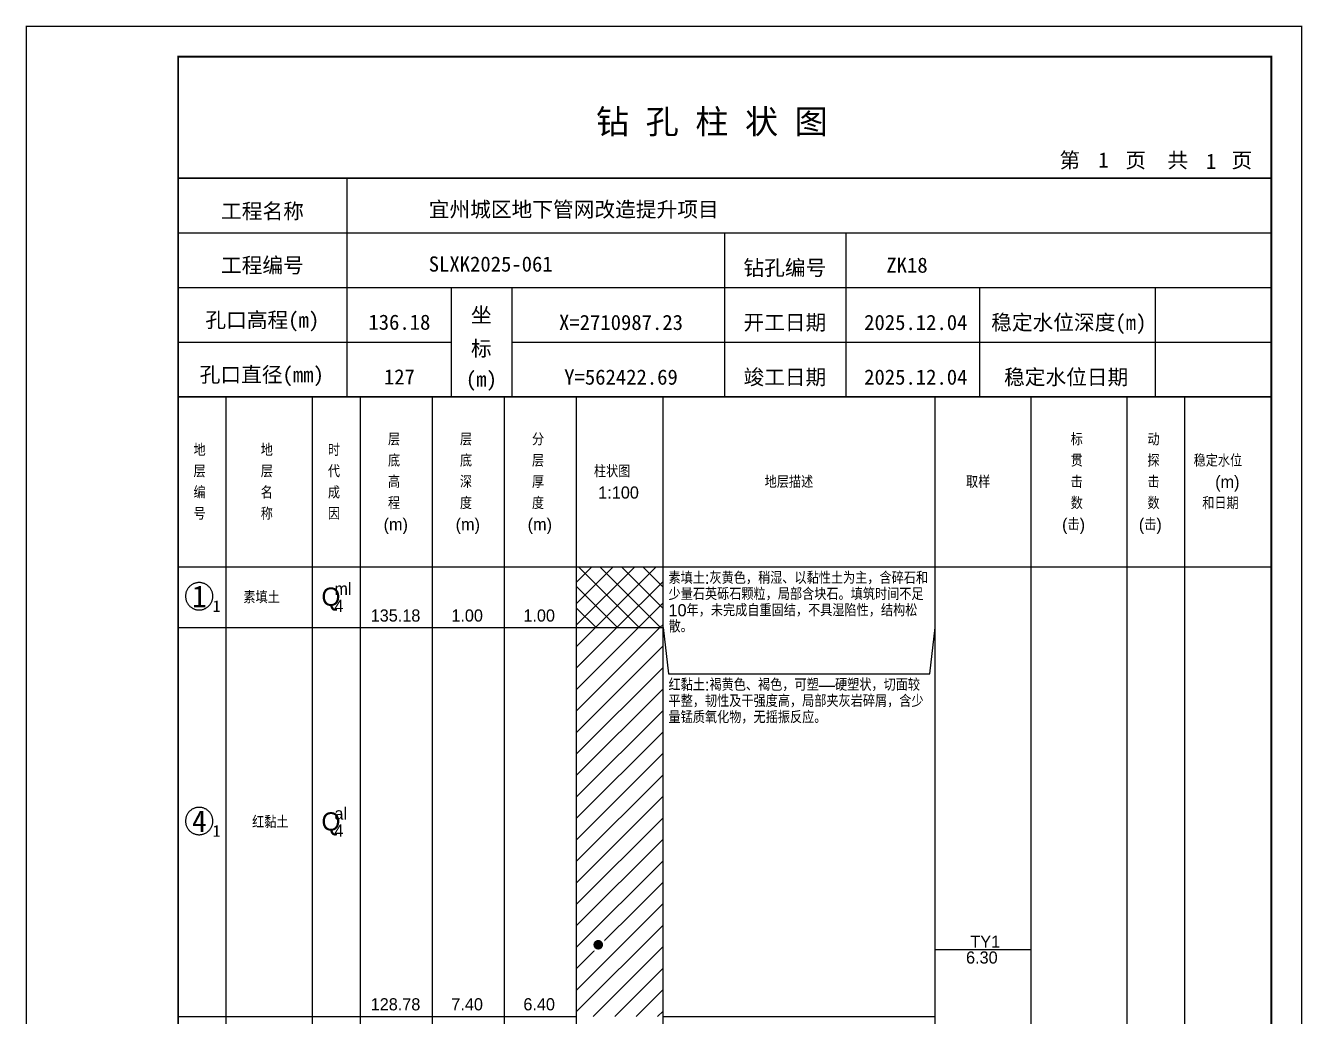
# Model space of a CAD drawing. Header units: millimetres. Extents: x 12489 to 89920, y 4630 to 4927.
# Drawn here: x 42189.3 to 42399.6, y 4763.7 to 4926.8 of the extents above; entities that cross this region are included whole.
import ezdxf
from ezdxf.enums import TextEntityAlignment as Align

# ---------------------------------------------------------------- set-up
doc = ezdxf.new("R2010")
doc.units = ezdxf.units.MM
doc.layers.add('GICAD_QUYANG', color=7, linetype='Continuous')
doc.layers.add('ZZT_TC', color=7, linetype='Continuous')
doc.styles.add('成果图图块', font='', dxfattribs={"height": 2.5})
doc.styles.add('成果图模板', font='')
doc.styles.add('成果图模板标题', font='simhei.ttf')
doc.styles.add('成果图表体', font='Comfont.shx', dxfattribs={"height": 2, "bigfont": 'Hztxt12a.shx'})
doc.styles.get('成果图图块').set_extended_font_data('FangSong_GB2312')
doc.styles.get('成果图模板').set_extended_font_data('FangSong_GB2312')

# ---------------------------------------------------------------- blocks, each defined once
blk = doc.blocks.new('DCBH-1-1-1239', base_point=(0.3, -0.11))
at = {"layer": 'ZZT_TC', "color": 7}
blk.add_polyline3d([(-0.19, 2.31, 0), (-0.3, 2.31, 0), (-0.41, 2.3, 0), (-0.52, 2.29, 0), (-0.63, 2.27, 0), (-0.73, 2.24, 0), (-0.84, 2.21, 0), (-0.95, 2.18, 0), (-1.05, 2.14, 0), (-1.15, 2.09, 0), (-1.25, 2.04, 0), (-1.35, 1.99, 0), (-1.44, 1.93, 0), (-1.53, 1.87, 0), (-1.62, 1.8, 0), (-1.7, 1.73, 0), (-1.78, 1.65, 0), (-1.86, 1.57, 0), (-1.93, 1.49, 0), (-2, 1.4, 0), (-2.06, 1.31, 0), (-2.12, 1.22, 0), (-2.17, 1.12, 0), (-2.22, 1.02, 0), (-2.27, 0.92, 0), (-2.31, 0.82, 0), (-2.34, 0.71, 0), (-2.37, 0.61, 0), (-2.4, 0.5, 0), (-2.41, 0.39, 0), (-2.43, 0.28, 0), (-2.44, 0.17, 0), (-2.44, 0.06, 0), (-2.44, -0.05, 0), (-2.43, -0.16, 0), (-2.41, -0.27, 0), (-2.4, -0.38, 0), (-2.37, -0.49, 0), (-2.34, -0.6, 0), (-2.31, -0.7, 0), (-2.27, -0.8, 0), (-2.22, -0.9, 0), (-2.17, -1, 0), (-2.12, -1.1, 0), (-2.06, -1.19, 0), (-2, -1.28, 0), (-1.93, -1.37, 0), (-1.86, -1.45, 0), (-1.78, -1.53, 0), (-1.7, -1.61, 0), (-1.62, -1.68, 0), (-1.53, -1.75, 0), (-1.44, -1.81, 0), (-1.35, -1.87, 0), (-1.25, -1.93, 0), (-1.15, -1.98, 0), (-1.05, -2.02, 0), (-0.95, -2.06, 0), (-0.84, -2.1, 0), (-0.73, -2.13, 0), (-0.63, -2.15, 0), (-0.52, -2.17, 0), (-0.41, -2.18, 0), (-0.3, -2.19, 0), (-0.19, -2.19, 0), (-0.08, -2.19, 0), (0.03, -2.18, 0), (0.14, -2.17, 0), (0.25, -2.15, 0), (0.36, -2.13, 0), (0.47, -2.1, 0), (0.57, -2.06, 0), (0.67, -2.02, 0), (0.77, -1.98, 0), (0.87, -1.93, 0), (0.97, -1.87, 0), (1.06, -1.81, 0), (1.15, -1.75, 0), (1.24, -1.68, 0), (1.32, -1.61, 0), (1.4, -1.53, 0), (1.48, -1.45, 0), (1.55, -1.37, 0), (1.62, -1.28, 0), (1.68, -1.19, 0), (1.74, -1.1, 0), (1.8, -1, 0), (1.85, -0.9, 0), (1.89, -0.8, 0), (1.93, -0.7, 0), (1.97, -0.6, 0), (2, -0.49, 0), (2.02, -0.38, 0), (2.04, -0.27, 0), (2.05, -0.16, 0), (2.06, -0.05, 0), (2.06, 0.06, 0), (2.06, 0.17, 0), (2.05, 0.28, 0), (2.04, 0.39, 0), (2.02, 0.5, 0), (2, 0.61, 0), (1.97, 0.71, 0), (1.93, 0.82, 0), (1.89, 0.92, 0), (1.85, 1.02, 0), (1.8, 1.12, 0), (1.74, 1.22, 0), (1.68, 1.31, 0), (1.62, 1.4, 0), (1.55, 1.49, 0), (1.48, 1.57, 0), (1.4, 1.65, 0), (1.32, 1.73, 0), (1.24, 1.8, 0), (1.15, 1.87, 0), (1.06, 1.93, 0), (0.97, 1.99, 0), (0.87, 2.04, 0), (0.77, 2.09, 0), (0.67, 2.14, 0), (0.57, 2.18, 0), (0.47, 2.21, 0), (0.36, 2.24, 0), (0.25, 2.27, 0), (0.14, 2.29, 0), (0.03, 2.3, 0), (-0.08, 2.31, 0), (-0.19, 2.31, 0)], dxfattribs=at)
at = {"style": '成果图图块'}
blk.add_text('1', height=3.57, dxfattribs=at).set_placement((-0.16, -1.74), align=Align.CENTER)
blk.add_text('1', height=1.91, dxfattribs=at).set_placement((2.03, -2.53))
blk = doc.blocks.new('DCBH-1-1-1240', base_point=(0.3, -0.11))
at = {"layer": 'ZZT_TC', "color": 7}
blk.add_polyline3d([(-0.19, 2.31, 0), (-0.3, 2.31, 0), (-0.41, 2.3, 0), (-0.52, 2.29, 0), (-0.63, 2.27, 0), (-0.73, 2.24, 0), (-0.84, 2.21, 0), (-0.95, 2.18, 0), (-1.05, 2.14, 0), (-1.15, 2.09, 0), (-1.25, 2.04, 0), (-1.35, 1.99, 0), (-1.44, 1.93, 0), (-1.53, 1.87, 0), (-1.62, 1.8, 0), (-1.7, 1.73, 0), (-1.78, 1.65, 0), (-1.86, 1.57, 0), (-1.93, 1.49, 0), (-2, 1.4, 0), (-2.06, 1.31, 0), (-2.12, 1.22, 0), (-2.17, 1.12, 0), (-2.22, 1.02, 0), (-2.27, 0.92, 0), (-2.31, 0.82, 0), (-2.34, 0.71, 0), (-2.37, 0.61, 0), (-2.4, 0.5, 0), (-2.41, 0.39, 0), (-2.43, 0.28, 0), (-2.44, 0.17, 0), (-2.44, 0.06, 0), (-2.44, -0.05, 0), (-2.43, -0.16, 0), (-2.41, -0.27, 0), (-2.4, -0.38, 0), (-2.37, -0.49, 0), (-2.34, -0.6, 0), (-2.31, -0.7, 0), (-2.27, -0.8, 0), (-2.22, -0.9, 0), (-2.17, -1, 0), (-2.12, -1.1, 0), (-2.06, -1.19, 0), (-2, -1.28, 0), (-1.93, -1.37, 0), (-1.86, -1.45, 0), (-1.78, -1.53, 0), (-1.7, -1.61, 0), (-1.62, -1.68, 0), (-1.53, -1.75, 0), (-1.44, -1.81, 0), (-1.35, -1.87, 0), (-1.25, -1.93, 0), (-1.15, -1.98, 0), (-1.05, -2.02, 0), (-0.95, -2.06, 0), (-0.84, -2.1, 0), (-0.73, -2.13, 0), (-0.63, -2.15, 0), (-0.52, -2.17, 0), (-0.41, -2.18, 0), (-0.3, -2.19, 0), (-0.19, -2.19, 0), (-0.08, -2.19, 0), (0.03, -2.18, 0), (0.14, -2.17, 0), (0.25, -2.15, 0), (0.36, -2.13, 0), (0.47, -2.1, 0), (0.57, -2.06, 0), (0.67, -2.02, 0), (0.77, -1.98, 0), (0.87, -1.93, 0), (0.97, -1.87, 0), (1.06, -1.81, 0), (1.15, -1.75, 0), (1.24, -1.68, 0), (1.32, -1.61, 0), (1.4, -1.53, 0), (1.48, -1.45, 0), (1.55, -1.37, 0), (1.62, -1.28, 0), (1.68, -1.19, 0), (1.74, -1.1, 0), (1.8, -1, 0), (1.85, -0.9, 0), (1.89, -0.8, 0), (1.93, -0.7, 0), (1.97, -0.6, 0), (2, -0.49, 0), (2.02, -0.38, 0), (2.04, -0.27, 0), (2.05, -0.16, 0), (2.06, -0.05, 0), (2.06, 0.06, 0), (2.06, 0.17, 0), (2.05, 0.28, 0), (2.04, 0.39, 0), (2.02, 0.5, 0), (2, 0.61, 0), (1.97, 0.71, 0), (1.93, 0.82, 0), (1.89, 0.92, 0), (1.85, 1.02, 0), (1.8, 1.12, 0), (1.74, 1.22, 0), (1.68, 1.31, 0), (1.62, 1.4, 0), (1.55, 1.49, 0), (1.48, 1.57, 0), (1.4, 1.65, 0), (1.32, 1.73, 0), (1.24, 1.8, 0), (1.15, 1.87, 0), (1.06, 1.93, 0), (0.97, 1.99, 0), (0.87, 2.04, 0), (0.77, 2.09, 0), (0.67, 2.14, 0), (0.57, 2.18, 0), (0.47, 2.21, 0), (0.36, 2.24, 0), (0.25, 2.27, 0), (0.14, 2.29, 0), (0.03, 2.3, 0), (-0.08, 2.31, 0), (-0.19, 2.31, 0)], dxfattribs=at)
at = {"style": '成果图图块'}
blk.add_text('4', height=3.57, dxfattribs=at).set_placement((-0.16, -1.74), align=Align.CENTER)
blk.add_text('1', height=1.91, dxfattribs=at).set_placement((2.03, -2.53))
blk = doc.blocks.new('gkqy1.dwg', base_point=(0.8, 0))
blk.add_wipeout([(-0.2, -0.2), (1.8, -0.2), (1.8, 1.8), (-0.2, 1.8)])
at = {"layer": 'GICAD_QUYANG'}
h = blk.add_hatch(color=7, dxfattribs=at)
edge = h.paths.add_edge_path()
edge.add_arc((0.8, 0.8), 0.8, 0, 360)
blk = doc.blocks.new('钻孔柱状图路桥昇龙制图梁世成校核莫家里.dwg136', base_point=(25, 236))
for p, q in [((52.82, 236), (52.82, 272)), ((25, 263), (205, 263)), ((115, 236), (115, 263)), ((135, 236), (135, 263)), ((25, 254), (205, 254)), ((70, 236), (70, 254)), ((80, 236), (80, 254)), ((157, 236), (157, 254)), ((185.95, 236), (185.95, 254)), ((25, 245), (70, 245)), ((80, 245), (205, 245))]:
    blk.add_line(p, q)
for points, const_width in [([(0, 0), (210, 0), (210, 297), (0, 297)], 0.25), ([(25, 5), (205, 5), (205, 292), (25, 292)], 0.3)]:
    blk.add_lwpolyline(points, close=True, dxfattribs=dict(const_width=const_width))
at = {"const_width": 0.3}
for points in [[(25, 272), (205, 272)], [(25, 236), (205, 236)]]:
    blk.add_lwpolyline(points, dxfattribs=at)
for s, height, style, p in [('钻 孔 柱 状 图', 4, '成果图模板标题', (93.8, 279.31)), ('第', 2.5, '成果图模板', (170.12, 273.7)), ('页', 2.5, '成果图模板', (180.96, 273.7)), ('共', 2.5, '成果图模板', (187.88, 273.7)), ('页', 2.5, '成果图模板', (198.44, 273.7)), ('工程名称', 2.5, '成果图模板', (32.07, 265.32)), ('宜州城区地下管网改造提升项目', 2.5, '成果图模板', (66.26, 265.61)), ('工程编号', 2.5, '成果图模板', (32.05, 256.41)), ('SLXK2025-061', 2.5, '成果图模板', (66.26, 256.61)), ('钻孔编号', 2.5, '成果图模板', (118.08, 256)), ('ZK18', 2.5, '成果图模板', (141.61, 256.43)), ('孔口高程(m)', 2.5, '成果图模板', (29.48, 247.41)), ('坐', 2.5, '成果图模板', (73.21, 248.24)), ('开工日期', 2.5, '成果图模板', (118.08, 247)), ('稳定水位深度(m)', 2.5, '成果图模板', (158.86, 247)), ('标', 2.5, '成果图模板', (73.21, 242.7)), ('孔口直径(mm)', 2.5, '成果图模板', (28.54, 238.41)), ('(m) ', 2.5, '成果图模板', (72.38, 237.65)), ('竣工日期', 2.5, '成果图模板', (118.08, 238)), ('稳定水位日期', 2.5, '成果图模板', (160.99, 238))]:
    blk.add_text(s, height=height, dxfattribs=dict(style=style)).set_placement(p)
at = {"style": '成果图模板'}
for s, p in [('1', (177.35, 273.74)), ('1', (195.08, 273.53)), ('136.18', (61.43, 247.04)), ('X=2710987.23', (97.92, 247)), ('2025.12.04', (146.46, 247)), ('127', (61.43, 238.04)), ('Y=562422.69', (97.92, 238)), ('2025.12.04', (146.46, 238))]:
    blk.add_text(s, height=2.5, dxfattribs=at).set_placement(p, align=Align.CENTER)

msp = doc.modelspace()

# ---------------------------------------------------------------- hatches: boundary and pattern name
at = {"linetype": 'Continuous'}
h = msp.add_hatch(dxfattribs=at)
h.set_pattern_fill('GKSTT', scale=0.5, style=0, pattern_type=2)
h.set_pattern_definition([(45, (0, 0), (-1.76776695, 1.76776695), []), (135, (0, 0), (-1.76776695, -1.76776695), [])])
h.paths.add_polyline_path([(42280.06, 4827.71), (42294.29, 4827.71), (42294.29, 4837.71), (42280.06, 4837.71)])
h = msp.add_hatch(dxfattribs=at)
h.set_pattern_fill('GKNXT', scale=0.5, style=0, pattern_type=2)
h.set_pattern_definition([(45, (0, 0), (-1.76776695, 1.76776695), [])])
h.paths.add_polyline_path([(42280.06, 4763.71), (42294.29, 4763.71), (42294.29, 4827.71), (42280.06, 4827.71)])

# ---------------------------------------------------------------- linework, layer by layer
at = {"color": 0}
for p, q in [((42214.45, 4837.71), (42222.35, 4837.71)), ((42214.45, 4827.71), (42214.45, 4837.71)), ((42222.35, 4827.71), (42222.35, 4837.71)), ((42214.45, 4827.71), (42222.35, 4827.71)), ((42214.45, 4827.71), (42222.35, 4827.71)), ((42214.45, 4763.71), (42214.45, 4827.71)), ((42222.35, 4763.71), (42222.35, 4827.71)), ((42214.45, 4763.71), (42222.35, 4763.71))]:
    msp.add_line(p, q, dxfattribs=at)
for points in [[(42214.45, 4865.71), (42222.35, 4865.71)], [(42214.45, 4837.71), (42214.45, 4865.71)], [(42222.35, 4837.71), (42222.35, 4865.71)], [(42222.35, 4865.71), (42236.58, 4865.71)], [(42222.35, 4837.71), (42222.35, 4865.71)], [(42236.58, 4837.71), (42236.58, 4865.71)], [(42236.58, 4865.71), (42244.49, 4865.71)], [(42236.58, 4837.71), (42236.58, 4865.71)], [(42244.49, 4837.71), (42244.49, 4865.71)], [(42244.49, 4865.71), (42256.35, 4865.71)], [(42244.49, 4837.71), (42244.49, 4865.71)], [(42256.35, 4837.71), (42256.35, 4865.71)], [(42256.35, 4865.71), (42268.2, 4865.71)], [(42256.35, 4837.71), (42256.35, 4865.71)], [(42268.2, 4837.71), (42268.2, 4865.71)], [(42268.2, 4865.71), (42280.06, 4865.71)], [(42268.2, 4837.71), (42268.2, 4865.71)], [(42280.06, 4837.71), (42280.06, 4865.71)], [(42280.06, 4865.71), (42294.29, 4865.71)], [(42280.06, 4837.71), (42280.06, 4865.71)], [(42294.29, 4837.71), (42294.29, 4865.71)], [(42294.29, 4865.71), (42339.11, 4865.71)], [(42294.29, 4837.71), (42294.29, 4865.71)], [(42339.11, 4837.71), (42339.11, 4865.71)], [(42339.11, 4865.71), (42354.92, 4865.71)], [(42339.11, 4837.71), (42339.11, 4865.71)], [(42354.92, 4837.71), (42354.92, 4865.71)], [(42354.92, 4865.71), (42370.73, 4865.71)], [(42354.92, 4837.71), (42354.92, 4865.71)], [(42370.73, 4837.71), (42370.73, 4865.71)], [(42370.73, 4865.71), (42380.22, 4865.71)], [(42370.73, 4837.71), (42370.73, 4865.71)], [(42380.22, 4837.71), (42380.22, 4865.71)], [(42380.22, 4865.71), (42394.45, 4865.71)], [(42380.22, 4837.71), (42380.22, 4865.71)], [(42394.45, 4837.71), (42394.45, 4865.71)], [(42214.45, 4837.71), (42222.35, 4837.71)], [(42214.45, 4643.71), (42214.45, 4837.71)], [(42214.45, 4837.71), (42222.35, 4837.71)], [(42222.35, 4643.71), (42222.35, 4837.71)], [(42222.35, 4837.71), (42236.58, 4837.71)], [(42222.35, 4643.71), (42222.35, 4837.71)], [(42222.35, 4837.71), (42236.58, 4837.71)], [(42222.35, 4837.71), (42236.58, 4837.71)], [(42222.35, 4827.71), (42222.35, 4837.71)], [(42236.58, 4643.71), (42236.58, 4837.71)], [(42236.58, 4827.71), (42236.58, 4837.71)], [(42236.58, 4837.71), (42244.49, 4837.71)], [(42236.58, 4643.71), (42236.58, 4837.71)], [(42236.58, 4837.71), (42244.49, 4837.71)], [(42236.58, 4837.71), (42244.49, 4837.71)], [(42236.58, 4827.71), (42236.58, 4837.71)], [(42244.49, 4643.71), (42244.49, 4837.71)], [(42244.49, 4827.71), (42244.49, 4837.71)], [(42244.49, 4837.71), (42256.35, 4837.71)], [(42244.49, 4643.71), (42244.49, 4837.71)], [(42244.49, 4837.71), (42256.35, 4837.71)], [(42244.49, 4837.71), (42256.35, 4837.71)], [(42244.49, 4827.71), (42244.49, 4837.71)], [(42256.35, 4643.71), (42256.35, 4837.71)], [(42256.35, 4827.71), (42256.35, 4837.71)], [(42256.35, 4837.71), (42268.2, 4837.71)], [(42256.35, 4643.71), (42256.35, 4837.71)], [(42256.35, 4837.71), (42268.2, 4837.71)], [(42256.35, 4837.71), (42268.2, 4837.71)], [(42256.35, 4827.71), (42256.35, 4837.71)], [(42268.2, 4643.71), (42268.2, 4837.71)], [(42268.2, 4827.71), (42268.2, 4837.71)], [(42268.2, 4837.71), (42280.06, 4837.71)], [(42268.2, 4643.71), (42268.2, 4837.71)], [(42268.2, 4837.71), (42280.06, 4837.71)], [(42268.2, 4837.71), (42280.06, 4837.71)], [(42268.2, 4827.71), (42268.2, 4837.71)], [(42280.06, 4643.71), (42280.06, 4837.71)], [(42280.06, 4827.71), (42280.06, 4837.71)], [(42280.06, 4837.71), (42294.29, 4837.71)], [(42280.06, 4643.71), (42280.06, 4837.71)], [(42280.06, 4837.71), (42294.29, 4837.71)], [(42294.29, 4643.71), (42294.29, 4837.71)], [(42294.29, 4837.71), (42339.11, 4837.71)], [(42294.29, 4643.71), (42294.29, 4837.71)], [(42294.29, 4837.71), (42339.11, 4837.71)], [(42294.29, 4827.71), (42294.29, 4837.71)], [(42339.11, 4643.71), (42339.11, 4837.71)], [(42339.11, 4827.71), (42339.11, 4837.71)], [(42339.11, 4837.71), (42354.92, 4837.71)], [(42339.11, 4643.71), (42339.11, 4837.71)], [(42339.11, 4837.71), (42354.92, 4837.71)], [(42354.92, 4643.71), (42354.92, 4837.71)], [(42354.92, 4837.71), (42370.73, 4837.71)], [(42354.92, 4643.71), (42354.92, 4837.71)], [(42354.92, 4837.71), (42370.73, 4837.71)], [(42370.73, 4643.71), (42370.73, 4837.71)], [(42370.73, 4837.71), (42380.22, 4837.71)], [(42370.73, 4643.71), (42370.73, 4837.71)], [(42370.73, 4837.71), (42380.22, 4837.71)], [(42380.22, 4643.71), (42380.22, 4837.71)], [(42380.22, 4837.71), (42394.45, 4837.71)], [(42380.22, 4643.71), (42380.22, 4837.71)], [(42380.22, 4837.71), (42394.45, 4837.71)], [(42394.45, 4643.71), (42394.45, 4837.71)], [(42222.35, 4827.71), (42236.58, 4827.71)], [(42222.35, 4827.71), (42236.58, 4827.71)], [(42222.35, 4763.71), (42222.35, 4827.71)], [(42236.58, 4763.71), (42236.58, 4827.71)], [(42236.58, 4827.71), (42244.49, 4827.71)], [(42236.58, 4827.71), (42244.49, 4827.71)], [(42236.58, 4763.71), (42236.58, 4827.71)], [(42244.49, 4763.71), (42244.49, 4827.71)], [(42244.49, 4827.71), (42256.35, 4827.71)], [(42244.49, 4827.71), (42256.35, 4827.71)], [(42244.49, 4763.71), (42244.49, 4827.71)], [(42256.35, 4763.71), (42256.35, 4827.71)], [(42256.35, 4827.71), (42268.2, 4827.71)], [(42256.35, 4827.71), (42268.2, 4827.71)], [(42256.35, 4763.71), (42256.35, 4827.71)], [(42268.2, 4763.71), (42268.2, 4827.71)], [(42268.2, 4827.71), (42280.06, 4827.71)], [(42268.2, 4827.71), (42280.06, 4827.71)], [(42268.2, 4763.71), (42268.2, 4827.71)], [(42280.06, 4763.71), (42280.06, 4827.71)], [(42294.29, 4827.71), (42295.19, 4820.11)], [(42294.29, 4763.71), (42294.29, 4827.71)], [(42338.22, 4820.11), (42339.11, 4827.71)], [(42339.11, 4763.71), (42339.11, 4827.71)], [(42295.19, 4820.11), (42338.22, 4820.11)], [(42339.11, 4774.71), (42354.92, 4774.71)], [(42222.35, 4763.71), (42236.58, 4763.71)], [(42236.58, 4763.71), (42244.49, 4763.71)], [(42244.49, 4763.71), (42256.35, 4763.71)], [(42256.35, 4763.71), (42268.2, 4763.71)], [(42268.2, 4763.71), (42280.06, 4763.71)], [(42294.29, 4763.71), (42339.11, 4763.71)]]:
    msp.add_lwpolyline(points, dxfattribs=at)
at = {"color": 7, "flags": 128}
msp.add_lwpolyline([(42280.06, 4827.71), (42294.29, 4827.71)], dxfattribs=at)

# ---------------------------------------------------------------- block references
for name, p in [('DCBH-1-1-1239', (42218.4, 4832.71)), ('DCBH-1-1-1240', (42218.4, 4795.71))]:
    msp.add_blockref(name, p)

# ---------------------------------------------------------------- texts
at = {"color": 0, "style": '成果图表体'}
for s, height, p in [('层', 2, (42249, 4857.71)), ('层', 2, (42260.85, 4857.71)), ('分', 2, (42272.71, 4857.71)), ('标', 2, (42361.41, 4857.71)), ('动', 2, (42374.05, 4857.71)), ('地', 2, (42216.98, 4855.96)), ('地', 2, (42228.05, 4855.96)), ('时', 2, (42239.11, 4855.96)), ('底', 2, (42249, 4854.21)), ('底', 2, (42260.85, 4854.21)), ('层', 2, (42272.71, 4854.21)), ('贯', 2, (42361.41, 4854.21)), ('探', 2, (42374.05, 4854.21)), ('稳定水位', 2, (42381.65, 4854.21)), ('层', 2, (42216.98, 4852.46)), ('层', 2, (42228.05, 4852.46)), ('代', 2, (42239.11, 4852.46)), ('高', 2, (42249, 4850.71)), ('深', 2, (42260.85, 4850.71)), ('厚', 2, (42272.71, 4850.71)), ('柱状图', 2, (42282.91, 4852.46)), ('地层描述', 2, (42311.02, 4850.71)), ('取样', 2, (42344.18, 4850.71)), ('击', 2, (42361.41, 4850.71)), ('击', 2, (42374.05, 4850.71)), ('(m)', 2, (42385.2, 4850.71)), ('编', 2, (42216.98, 4848.96)), ('名', 2, (42228.05, 4848.96)), ('成', 2, (42239.11, 4848.96)), ('1:100', 2, (42283.62, 4848.96)), ('程', 2, (42249, 4847.21)), ('度', 2, (42260.85, 4847.21)), ('度', 2, (42272.71, 4847.21)), ('数', 2, (42361.41, 4847.21)), ('数', 2, (42374.05, 4847.21)), ('和日期', 2, (42383.07, 4847.21)), ('号', 2, (42216.98, 4845.46)), ('称', 2, (42228.05, 4845.46)), ('因', 2, (42239.11, 4845.46)), ('(m)', 2, (42248.28, 4843.71)), ('(m)', 2, (42260.14, 4843.71)), ('(m)', 2, (42272, 4843.71)), ('(击)', 2, (42359.99, 4843.71)), ('(击)', 2, (42372.63, 4843.71)), ('素填土', 2, (42225.2, 4831.71)), ('Q', 3, (42238.05, 4831.31)), ('ml', 2, (42240.18, 4833.11)), ('4', 2, (42240.18, 4830.31)), ('135.18', 2, (42246.15, 4828.71)), ('1.00', 2, (42259.43, 4828.71)), ('1.00', 2, (42271.29, 4828.71)), ('al', 2, (42240.18, 4796.11)), ('红黏土', 2, (42226.63, 4794.71)), ('Q', 3, (42238.05, 4794.31)), ('4', 2, (42240.18, 4793.31)), ('TY1', 2, (42344.89, 4775.01)), ('6.30', 2, (42344.18, 4772.41)), ('128.78', 2, (42246.15, 4764.71)), ('7.40', 2, (42259.43, 4764.71)), ('6.40', 2, (42271.29, 4764.71))]:
    msp.add_text(s, height=height, dxfattribs=at).set_placement(p)
at = {"color": 0, "char_height": 2, "width": 43.0292, "attachment_point": 1, "line_spacing_factor": 0.8, "style": '成果图表体'}
for s, insert in [('素填土:灰黄色，稍湿、以黏性土为主，含碎石和少量石英砾石颗粒，局部含块石。填筑时间不足10年，未完成自重固结，不具湿陷性，结构松散。', (42295.19, 4836.91)), ('红黏土:褐黄色、褐色，可塑—硬塑状，切面较平整，韧性及干强度高，局部夹灰岩碎屑，含少量锰质氧化物，无摇振反应。', (42295.19, 4819.31))]:
    msp.add_mtext(s, dxfattribs=dict(at, insert=insert))

# ---------------------------------------------------------------- next in the draw order: block references
msp.add_blockref('gkqy1.dwg', (42283.62, 4774.71))

# ---------------------------------------------------------------- next in the draw order: block references
msp.add_blockref('钻孔柱状图路桥昇龙制图梁世成校核莫家里.dwg136', (42214.45, 4865.71))

doc.saveas('drawing.dxf')
